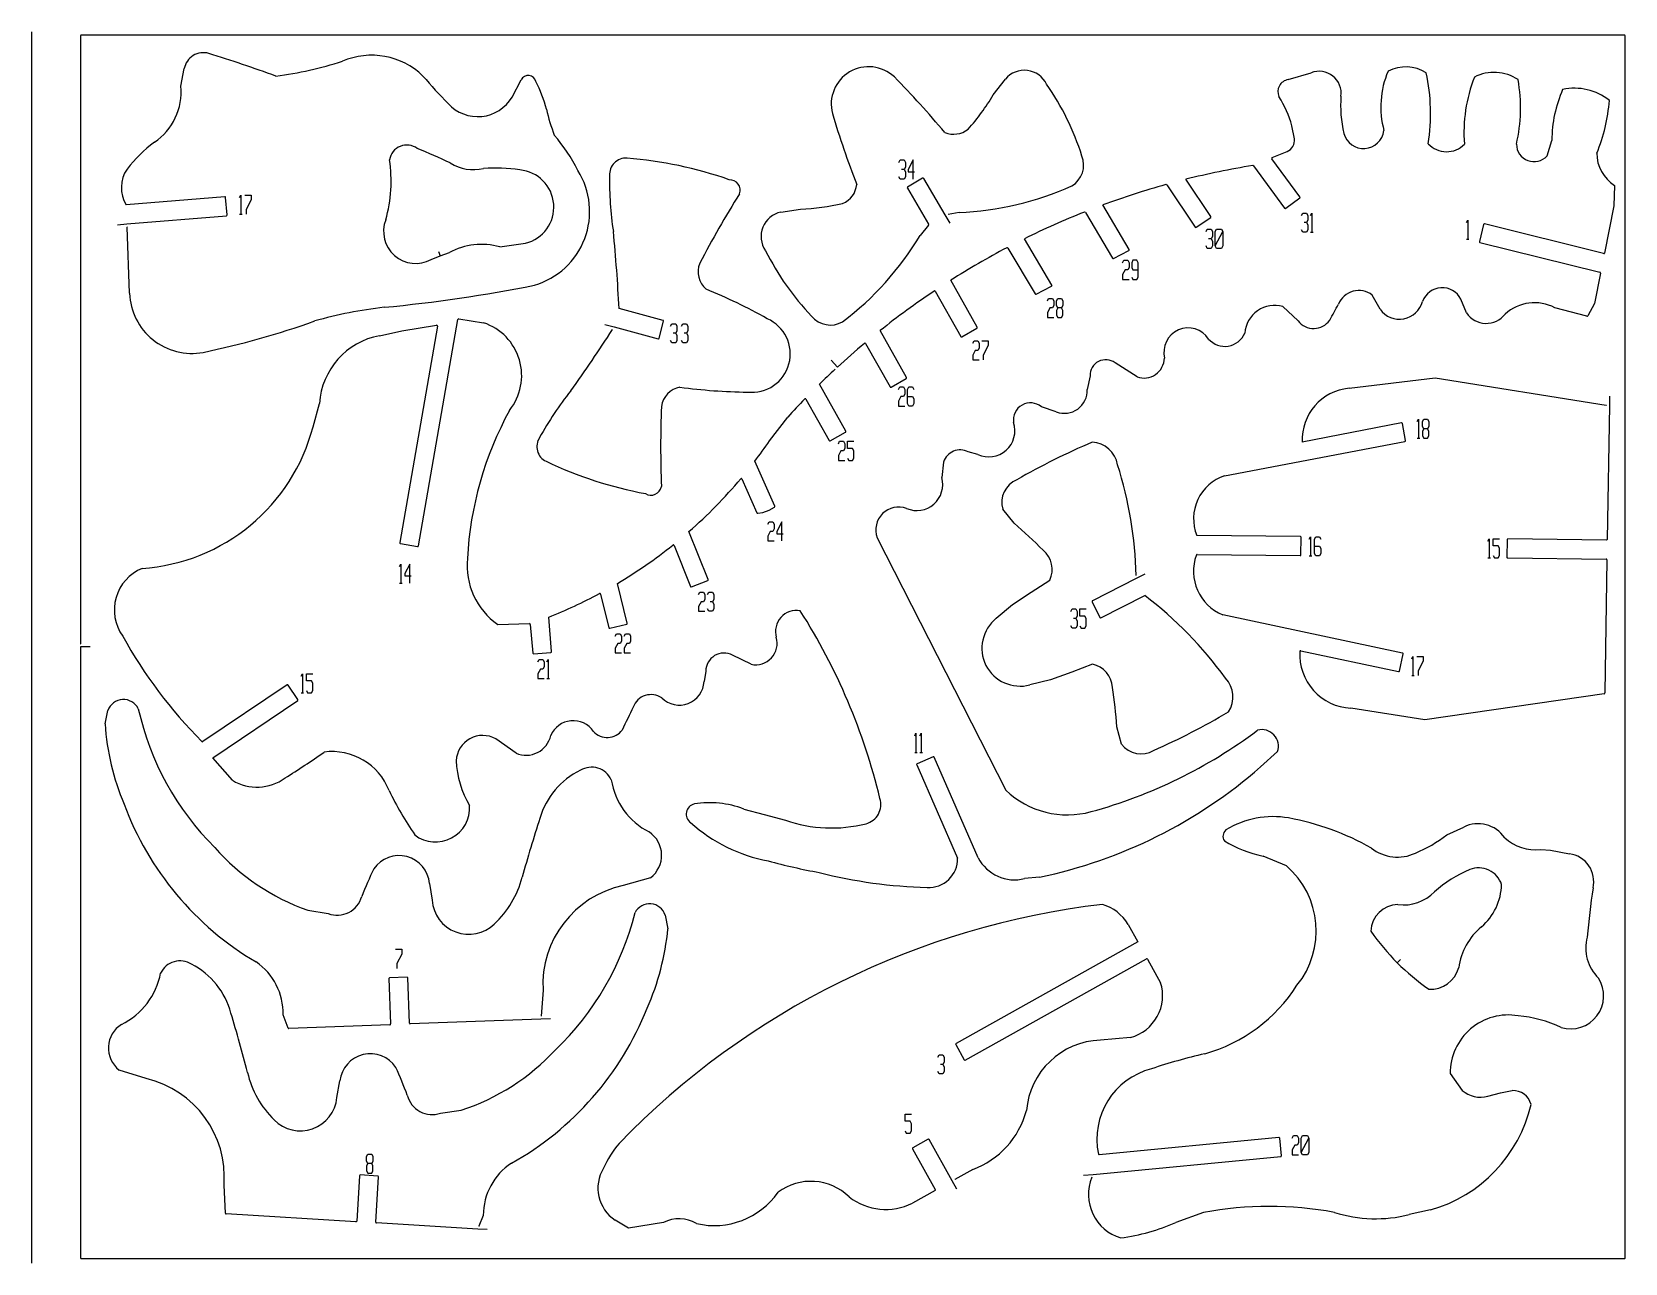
# Model space of a CAD drawing. Extents: x 2 to 169, y 2 to 134.
# Drawn here: x 85.7 to 169.3, y 2.2 to 66.7 of the extents above; entities that cross this region are included whole.
import ezdxf

# ---------------------------------------------------------------- set-up
doc = ezdxf.new("R2010")
doc.units = 0
doc.layers.add('WHITE', color=7, linetype='CONTINUOUS')

msp = doc.modelspace()

# ---------------------------------------------------------------- linework, layer by layer
at = {"layer": 'WHITE', "linetype": 'CONTINUOUS'}
for p, q in [((85.7406, 2.181299), (85.7406, 66.6923)), ((88.2946, 66.4843), (88.2946, 34.6346)), ((169.2127, 66.5243), (88.3346, 66.5243)), ((169.2527, 2.459), (169.2527, 66.4843)), ((93.5477, 63.8473), (93.7273, 64.7697)), ((151.589, 64.193), (152.7966, 64.5541)), ((110.9089, 63.2788), (111.3904, 64.1877)), ((136.1352, 63.3895), (136.7687, 64.2196)), ((151.921, 61.0876), (151.7817, 61.7767)), ((165.1622, 60.1925), (165.4111, 61.0092)), ((150.7503, 60.1041), (151.5302, 60.4269)), ((131.1914, 59.8559), (131.258, 59.9809)), ((131.258, 59.9809), (131.4579, 59.9809)), ((131.4579, 59.4809), (131.3246, 59.4809)), ((131.4579, 59.9809), (131.5245, 59.8559)), ((131.5245, 59.6059), (131.4579, 59.4809)), ((131.4579, 59.4809), (131.5245, 59.3559)), ((131.5245, 59.8559), (131.5245, 59.6059)), ((131.5245, 59.3559), (131.5245, 59.1059)), ((131.9326, 59.9809), (131.6661, 59.4809)), ((131.6661, 59.4809), (131.6661, 59.3559)), ((131.6661, 59.3559), (131.9992, 59.3559)), ((131.9326, 58.9809), (131.9326, 59.9809)), ((149.7714, 59.6729), (151.4065, 57.4582)), ((152.2062, 58.0486), (150.7334, 60.0434)), ((131.258, 58.9809), (131.1914, 59.1059)), ((131.4579, 58.9809), (131.258, 58.9809)), ((131.5245, 59.1059), (131.4579, 58.9809)), ((131.6316, 58.499), (132.7455, 56.6181)), ((132.4321, 59.0195), (131.6457, 58.5538)), ((133.615, 57.1005), (132.4869, 59.0054)), ((145.2224, 58.674), (146.716, 56.4661)), ((147.5393, 57.023), (146.2246, 58.9665)), ((168.6866, 58.6509), (168.6644, 57.5849)), ((95.8529, 58.0525), (90.682, 57.6322)), ((95.9714, 57.1049), (95.896, 58.0159)), ((96.6244, 58.0133), (96.691, 58.1383)), ((96.691, 58.1383), (96.691, 57.1383)), ((96.8992, 58.1383), (97.2323, 58.1383)), ((97.2323, 57.8883), (96.9658, 57.3883)), ((97.2323, 58.1383), (97.2323, 57.8883)), ((143.2563, 55.2971), (141.8767, 57.6236)), ((151.4625, 57.4498), (152.1978, 57.9927)), ((90.7225, 56.6303), (95.9349, 57.0618)), ((96.6244, 57.1383), (96.7576, 57.1383)), ((96.9658, 57.3883), (96.9658, 57.1383)), ((125.0011, 57.2511), (126.0335, 57.4075)), ((133.8698, 56.6703), (133.615, 57.1005)), ((133.7752, 57.1303), (133.7697, 57.1219)), ((134.3373, 57.2348), (133.7752, 57.1303)), ((140.9596, 57.2364), (142.3772, 54.8333)), ((146.7715, 56.4553), (147.5286, 56.9675)), ((152.2934, 57.0747), (152.36, 57.1997)), ((152.36, 57.1997), (152.5599, 57.1997)), ((152.5599, 57.1997), (152.6265, 57.0747)), ((152.6265, 56.8247), (152.5599, 56.6997)), ((152.6265, 57.0747), (152.6265, 56.8247)), ((152.7681, 57.0747), (152.8347, 57.1997)), ((152.8347, 57.1997), (152.8347, 56.1997)), ((160.9346, 56.7029), (161.0013, 56.8279)), ((161.0013, 56.8279), (161.0013, 55.8279)), ((168.6644, 57.5849), (168.1723, 55.1031)), ((90.2242, 56.589), (90.7225, 56.6303)), ((90.7285, 56.4674), (90.7211, 56.4741)), ((90.8581, 52.9954), (90.7285, 56.4674)), ((132.742, 56.5724), (132.2947, 56.0252)), ((147.2841, 56.2246), (147.3508, 56.3496)), ((147.3508, 56.3496), (147.5506, 56.3496)), ((147.5506, 56.3496), (147.6173, 56.2246)), ((147.6173, 55.9746), (147.5506, 55.8496)), ((147.6173, 56.2246), (147.6173, 55.9746)), ((147.7588, 56.2246), (147.8255, 56.3496)), ((147.7588, 55.4746), (148.1586, 56.2246)), ((147.7588, 55.4746), (147.7588, 56.2246)), ((147.8255, 56.3496), (148.092, 56.3496)), ((148.092, 56.3496), (148.1586, 56.2246)), ((148.1586, 56.2246), (148.1586, 55.4746)), ((152.36, 56.1997), (152.2934, 56.3247)), ((152.5599, 56.1997), (152.36, 56.1997)), ((152.5599, 56.6997), (152.4267, 56.6997)), ((152.5599, 56.6997), (152.6265, 56.5747)), ((152.6265, 56.3247), (152.5599, 56.1997)), ((152.6265, 56.5747), (152.6265, 56.3247)), ((152.7681, 56.1997), (152.9014, 56.1997)), ((161.8362, 56.5978), (161.6152, 55.7109)), ((168.1234, 55.0721), (161.8847, 56.6269)), ((107.0569, 55.1855), (107.1447, 54.9514)), ((107.1447, 54.9514), (107.6228, 55.1305)), ((110.2647, 55.4312), (111.6188, 55.616)), ((136.896, 55.3662), (138.3219, 52.9703)), ((139.2065, 53.4276), (137.7638, 55.8515)), ((142.4301, 54.8182), (143.2404, 55.2413)), ((147.3508, 55.3496), (147.2841, 55.4746)), ((147.5506, 55.3496), (147.3508, 55.3496)), ((147.5506, 55.8496), (147.4174, 55.8496)), ((147.5506, 55.8496), (147.6173, 55.7246)), ((147.6173, 55.4746), (147.5506, 55.3496)), ((147.6173, 55.7246), (147.6173, 55.4746)), ((147.8255, 55.3496), (147.7588, 55.4746)), ((148.092, 55.3496), (147.8255, 55.3496)), ((148.1586, 55.4746), (148.092, 55.3496)), ((160.9346, 55.8279), (161.0679, 55.8279)), ((161.6443, 55.6624), (167.9337, 54.095)), ((106.6665, 54.7723), (107.1447, 54.9514)), ((107.1447, 54.9514), (107.1486, 54.9605)), ((142.9148, 54.5985), (142.9814, 54.7235)), ((142.9814, 54.7235), (143.1813, 54.7235)), ((143.1813, 54.7235), (143.2479, 54.5985)), ((143.2479, 54.3485), (143.1813, 54.2235)), ((143.2479, 54.5985), (143.2479, 54.3485)), ((143.4561, 54.7235), (143.3895, 54.5985)), ((143.3895, 54.5985), (143.3895, 54.3485)), ((143.3895, 54.3485), (143.4561, 54.2235)), ((143.656, 54.7235), (143.4561, 54.7235)), ((143.7226, 54.5985), (143.656, 54.7235)), ((143.7226, 53.8485), (143.7226, 54.5985)), ((135.2924, 51.2211), (133.9059, 53.6805)), ((143.0481, 54.2235), (142.9148, 53.9735)), ((142.9148, 53.9735), (142.9148, 53.7235)), ((142.9148, 53.7235), (143.2479, 53.7235)), ((143.1813, 54.2235), (143.0481, 54.2235)), ((143.3895, 53.8485), (143.4561, 53.7235)), ((143.4561, 54.2235), (143.7226, 54.2235)), ((143.4561, 53.7235), (143.656, 53.7235)), ((143.656, 53.7235), (143.7226, 53.8485)), ((167.9632, 54.0484), (167.6483, 52.4603)), ((133.0923, 53.0995), (134.4265, 50.7329)), ((138.3744, 52.9552), (139.1903, 53.3715)), ((138.9697, 52.6006), (139.0363, 52.7256)), ((139.0363, 52.7256), (139.2362, 52.7256)), ((139.2362, 52.7256), (139.3028, 52.6006)), ((139.4444, 52.6006), (139.5111, 52.7256)), ((139.5111, 52.7256), (139.7109, 52.7256)), ((139.7109, 52.7256), (139.7776, 52.6006)), ((156.4071, 52.1602), (155.9933, 52.9013)), ((160.9348, 51.9707), (160.6468, 52.694)), ((118.8272, 51.5764), (116.5164, 52.1934)), ((139.103, 52.2256), (138.9697, 51.9756)), ((138.9697, 51.9756), (138.9697, 51.7256)), ((139.2362, 52.2256), (139.103, 52.2256)), ((139.3028, 52.3506), (139.2362, 52.2256)), ((139.3028, 52.6006), (139.3028, 52.3506)), ((139.4444, 52.3506), (139.4444, 52.6006)), ((139.5111, 52.2256), (139.4444, 52.3506)), ((139.5111, 52.2256), (139.4444, 52.1006)), ((139.4444, 52.1006), (139.4444, 51.8506)), ((139.4444, 51.8506), (139.5111, 51.7256)), ((139.7109, 52.2256), (139.5111, 52.2256)), ((139.7776, 52.3506), (139.7109, 52.2256)), ((139.7776, 52.1006), (139.7109, 52.2256)), ((139.7109, 51.7256), (139.7776, 51.8506)), ((139.7776, 52.6006), (139.7776, 52.3506)), ((139.7776, 51.8506), (139.7776, 52.1006)), ((152.1109, 51.5507), (151.314, 52.3026)), ((167.2506, 51.7899), (165.5706, 52.2375)), ((167.6483, 52.4603), (167.2961, 51.8095)), ((103.9627, 50.7751), (105.1339, 51.0291)), ((106.9993, 51.2753), (105.0222, 39.9323)), ((105.1339, 51.0291), (106.9535, 51.3217)), ((106.0014, 39.7616), (108.0677, 51.6162)), ((108.1132, 51.6489), (109.4201, 51.4483)), ((115.7769, 51.3621), (116.26, 51.2331)), ((116.1719, 51.0959), (116.1696, 51.1056)), ((116.26, 51.2331), (118.5707, 50.616)), ((118.6197, 50.6444), (118.8555, 51.5274)), ((119.2224, 51.2783), (119.289, 51.4033)), ((119.289, 51.4033), (119.4889, 51.4033)), ((119.4889, 51.4033), (119.5555, 51.2783)), ((119.5555, 51.0283), (119.4889, 50.9033)), ((119.5555, 51.2783), (119.5555, 51.0283)), ((119.7919, 51.2783), (119.8586, 51.4033)), ((119.8586, 51.4033), (120.0584, 51.4033)), ((120.0584, 51.4033), (120.1251, 51.2783)), ((120.1251, 51.0283), (120.0584, 50.9033)), ((120.1251, 51.2783), (120.1251, 51.0283)), ((131.5876, 48.5811), (130.2013, 51.0402)), ((134.481, 50.7177), (135.2772, 51.1666)), ((138.9697, 51.7256), (139.3028, 51.7256)), ((139.5111, 51.7256), (139.7109, 51.7256)), ((119.289, 50.4033), (119.2224, 50.5283)), ((119.4889, 50.4033), (119.289, 50.4033)), ((119.4889, 50.9033), (119.3556, 50.9033)), ((119.4889, 50.9033), (119.5555, 50.7783)), ((119.5555, 50.5283), (119.4889, 50.4033)), ((119.5555, 50.7783), (119.5555, 50.5283)), ((119.8586, 50.4033), (119.7919, 50.5283)), ((120.0584, 50.4033), (119.8586, 50.4033)), ((120.0584, 50.9033), (119.9252, 50.9033)), ((120.0584, 50.9033), (120.1251, 50.7783)), ((120.1251, 50.5283), (120.0584, 50.4033)), ((120.1251, 50.7783), (120.1251, 50.5283)), ((129.4437, 50.3598), (130.7217, 48.0929)), ((135.0583, 50.3779), (135.1249, 50.5029)), ((135.1249, 50.5029), (135.3248, 50.5029)), ((135.3248, 50.5029), (135.3914, 50.3779)), ((135.3914, 50.1279), (135.3248, 50.0029)), ((135.3914, 50.3779), (135.3914, 50.1279)), ((135.533, 50.5029), (135.8661, 50.5029)), ((135.8661, 50.2529), (135.5996, 49.7529)), ((135.8661, 50.5029), (135.8661, 50.2529)), ((127.6278, 49.4943), (127.9661, 49.1261)), ((135.1915, 50.0029), (135.0583, 49.7529)), ((135.0583, 49.7529), (135.0583, 49.5029)), ((135.0583, 49.5029), (135.3914, 49.5029)), ((135.3248, 50.0029), (135.1915, 50.0029)), ((135.5996, 49.7529), (135.5996, 49.5029)), ((143.6703, 48.6106), (142.5183, 49.3541)), ((127.8463, 49.0156), (127.8465, 49.0256)), ((130.7762, 48.0777), (131.5724, 48.5266)), ((141.2098, 48.6734), (141.0598, 47.9494)), ((154.7797, 48.0183), (159.2976, 48.5643)), ((159.2976, 48.5643), (168.2656, 47.1335)), ((128.4032, 45.7676), (127.017, 48.2265)), ((131.1605, 47.9634), (131.2271, 48.0884)), ((131.2271, 48.0884), (131.427, 48.0884)), ((131.427, 48.0884), (131.4936, 47.9634)), ((131.4936, 47.7134), (131.427, 47.5884)), ((131.4936, 47.9634), (131.4936, 47.7134)), ((131.6352, 47.9634), (131.7018, 48.0884)), ((131.6352, 47.2134), (131.6352, 47.9634)), ((131.7018, 48.0884), (131.9017, 48.0884)), ((131.9017, 48.0884), (131.9683, 47.9634)), ((168.4349, 47.6078), (168.4266, 47.1078)), ((100.4797, 46.0067), (100.8154, 47.2214)), ((126.314, 47.4493), (127.5373, 45.2794)), ((131.2937, 47.5884), (131.1605, 47.3384)), ((131.1605, 47.3384), (131.1605, 47.0884)), ((131.1605, 47.0884), (131.4936, 47.0884)), ((131.427, 47.5884), (131.2937, 47.5884)), ((131.6352, 47.5884), (131.9017, 47.5884)), ((131.7018, 47.0884), (131.6352, 47.2134)), ((131.9017, 47.0884), (131.7018, 47.0884)), ((131.9017, 47.5884), (131.9683, 47.4634)), ((131.9683, 47.2134), (131.9017, 47.0884)), ((131.9683, 47.4634), (131.9683, 47.2134)), ((139.4368, 46.7849), (138.6563, 47.0456)), ((168.2656, 47.1335), (168.2736, 47.1395)), ((168.4266, 47.1078), (168.3101, 40.1022)), ((124.4031, 45.262), (125.3566, 46.5083)), ((157.5286, 46.2055), (152.3267, 45.2037)), ((157.7456, 45.2758), (157.5754, 46.1737)), ((158.3543, 46.2737), (158.4209, 46.3987)), ((158.4209, 46.3987), (158.4209, 45.3987)), ((158.6291, 46.2737), (158.6957, 46.3987)), ((158.6291, 46.0237), (158.6291, 46.2737)), ((158.6957, 45.8987), (158.6291, 46.0237)), ((158.6957, 46.3987), (158.8956, 46.3987)), ((158.8956, 46.3987), (158.9622, 46.2737)), ((158.9622, 46.0237), (158.8956, 45.8987)), ((158.9622, 46.2737), (158.9622, 46.0237)), ((127.5918, 45.2642), (128.388, 45.7131)), ((128.0131, 45.1155), (128.0797, 45.2405)), ((128.0797, 45.2405), (128.2796, 45.2405)), ((128.2796, 45.2405), (128.3462, 45.1155)), ((128.3462, 45.1155), (128.3462, 44.8655)), ((128.4878, 44.8655), (128.4878, 45.2405)), ((128.4878, 45.2405), (128.8209, 45.2405)), ((148.2524, 43.4362), (157.7137, 45.2291)), ((158.3543, 45.3987), (158.4875, 45.3987)), ((158.6957, 45.8987), (158.6291, 45.7737)), ((158.6291, 45.7737), (158.6291, 45.5237)), ((158.6291, 45.5237), (158.6957, 45.3987)), ((158.8956, 45.8987), (158.6957, 45.8987)), ((158.6957, 45.3987), (158.8956, 45.3987)), ((158.9622, 45.7737), (158.8956, 45.8987)), ((158.8956, 45.3987), (158.9622, 45.5237)), ((158.9622, 45.5237), (158.9622, 45.7737)), ((128.1463, 44.7405), (128.0131, 44.4905)), ((128.0131, 44.4905), (128.0131, 44.2405)), ((128.2796, 44.7405), (128.1463, 44.7405)), ((128.3462, 44.8655), (128.2796, 44.7405)), ((128.7543, 44.8655), (128.4878, 44.8655)), ((128.4878, 44.3655), (128.5544, 44.2405)), ((128.8209, 44.7405), (128.7543, 44.8655)), ((128.7543, 44.2405), (128.8209, 44.3655)), ((128.8209, 44.3655), (128.8209, 44.7405)), ((135.321, 44.5555), (134.8174, 44.6847)), ((124.6767, 41.8457), (123.6299, 44.1924)), ((128.0131, 44.2405), (128.3462, 44.2405)), ((128.5544, 44.2405), (128.7543, 44.2405)), ((133.5326, 44.1507), (133.4301, 43.3385)), ((122.9509, 43.2746), (123.7449, 41.4946)), ((124.3918, 41.6259), (124.6615, 41.7955)), ((123.7876, 41.4714), (124.062, 41.5144)), ((124.062, 41.5144), (124.3918, 41.6259)), ((124.3133, 40.8972), (124.3799, 41.0222)), ((124.3799, 41.0222), (124.5798, 41.0222)), ((124.5798, 41.0222), (124.6464, 40.8972)), ((125.0545, 41.0222), (124.788, 40.5222)), ((125.0545, 40.0222), (125.0545, 41.0222)), ((137.2231, 40.9455), (136.6309, 41.6801)), ((121.1859, 38.0009), (120.1828, 40.5088)), ((124.4465, 40.5222), (124.3133, 40.2722)), ((124.3133, 40.2722), (124.3133, 40.0222)), ((124.5798, 40.5222), (124.4465, 40.5222)), ((124.6464, 40.6472), (124.5798, 40.5222)), ((124.6464, 40.8972), (124.6464, 40.6472)), ((124.788, 40.5222), (124.788, 40.3972)), ((124.788, 40.3972), (125.1211, 40.3972)), ((130.0503, 40.1905), (136.784, 26.9571)), ((152.2296, 40.2472), (146.802, 40.3095)), ((152.2586, 39.2928), (152.2691, 40.2067)), ((152.6939, 40.1166), (152.7605, 40.2416)), ((152.7605, 40.2416), (152.7605, 39.2416)), ((152.9687, 40.1166), (153.0353, 40.2416)), ((152.9687, 39.3666), (152.9687, 40.1166)), ((153.0353, 40.2416), (153.2352, 40.2416)), ((153.2352, 40.2416), (153.3018, 40.1166)), ((162.0625, 40.009), (162.1292, 40.134)), ((162.1292, 40.134), (162.1292, 39.134)), ((162.3374, 39.759), (162.3374, 40.134)), ((162.3374, 40.134), (162.6705, 40.134)), ((168.2696, 40.0629), (163.1078, 40.1222)), ((105.0547, 39.886), (105.9551, 39.729)), ((119.4011, 39.7865), (120.263, 37.6317)), ((124.3133, 40.0222), (124.6464, 40.0222)), ((146.8185, 39.3152), (152.2182, 39.2532)), ((152.9687, 39.7416), (153.2352, 39.7416)), ((153.0353, 39.2416), (152.9687, 39.3666)), ((153.2352, 39.7416), (153.3018, 39.6166)), ((153.3018, 39.3666), (153.2352, 39.2416)), ((153.3018, 39.6166), (153.3018, 39.3666)), ((162.6039, 39.759), (162.3374, 39.759)), ((162.3374, 39.259), (162.404, 39.134)), ((162.6705, 39.634), (162.6039, 39.759)), ((162.6039, 39.134), (162.6705, 39.259)), ((162.6705, 39.259), (162.6705, 39.634)), ((163.0673, 40.0827), (163.0568, 39.1687)), ((105.0135, 38.6866), (105.0801, 38.8116)), ((105.0801, 38.8116), (105.0801, 37.8116)), ((105.5548, 38.8116), (105.2883, 38.3116)), ((105.5548, 37.8116), (105.5548, 38.8116)), ((152.6939, 39.2416), (152.8271, 39.2416)), ((153.2352, 39.2416), (153.0353, 39.2416)), ((162.0625, 39.134), (162.1958, 39.134)), ((162.404, 39.134), (162.6039, 39.134)), ((163.0964, 39.1283), (168.2579, 39.069)), ((168.2974, 39.0284), (168.193, 32.0568)), ((105.0135, 37.8116), (105.1467, 37.8116)), ((105.2883, 38.3116), (105.2883, 38.1866)), ((105.2883, 38.1866), (105.6214, 38.1866)), ((116.9514, 35.714), (116.4337, 37.7945)), ((120.315, 37.6095), (121.1636, 37.9489)), ((138.1266, 37.3361), (139.1, 37.9703)), ((143.6278, 38.0452), (141.3307, 36.8838)), ((143.6245, 38.2082), (143.6319, 38.2014)), ((144.074, 38.2708), (143.6278, 38.0452)), ((115.5481, 37.2371), (115.9868, 35.474)), ((120.6839, 37.2079), (120.7505, 37.3329)), ((120.8171, 36.8329), (120.6839, 36.5829)), ((120.7505, 37.3329), (120.9504, 37.3329)), ((120.9504, 36.8329), (120.8171, 36.8329)), ((120.9504, 37.3329), (121.017, 37.2079)), ((121.017, 36.9579), (120.9504, 36.8329)), ((121.017, 37.2079), (121.017, 36.9579)), ((121.1586, 37.2079), (121.2252, 37.3329)), ((121.2252, 37.3329), (121.4251, 37.3329)), ((121.4251, 36.8329), (121.2918, 36.8329)), ((121.4251, 37.3329), (121.4917, 37.2079)), ((121.4917, 36.9579), (121.4251, 36.8329)), ((121.4251, 36.8329), (121.4917, 36.7079)), ((121.4917, 37.2079), (121.4917, 36.9579)), ((137.146, 36.688), (138.1266, 37.3361)), ((141.3131, 36.83), (141.7255, 36.0144)), ((141.7792, 35.9967), (144.0763, 37.1581)), ((112.985, 34.2259), (112.8324, 36.0313)), ((120.6839, 36.5829), (120.6839, 36.3329)), ((120.6839, 36.3329), (121.017, 36.3329)), ((121.2252, 36.3329), (121.1586, 36.4579)), ((121.4251, 36.3329), (121.2252, 36.3329)), ((121.4917, 36.4579), (121.4251, 36.3329)), ((121.4917, 36.7079), (121.4917, 36.4579)), ((136.2849, 35.9722), (137.146, 36.688)), ((140.1969, 36.3294), (140.2635, 36.4544)), ((140.2635, 36.4544), (140.4634, 36.4544)), ((140.4634, 35.9544), (140.3302, 35.9544)), ((140.4634, 36.4544), (140.53, 36.3294)), ((140.53, 36.0794), (140.4634, 35.9544)), ((140.4634, 35.9544), (140.53, 35.8294)), ((140.53, 36.3294), (140.53, 36.0794)), ((140.6716, 36.0794), (140.6716, 36.4544)), ((140.6716, 36.4544), (141.0048, 36.4544)), ((140.9381, 36.0794), (140.6716, 36.0794)), ((141.0048, 35.9544), (140.9381, 36.0794)), ((141.0048, 35.5794), (141.0048, 35.9544)), ((157.5864, 34.1466), (148.1687, 36.1564)), ((110.1585, 35.6423), (111.8262, 35.6858)), ((111.8671, 35.6492), (111.9945, 34.1422)), ((116.0353, 35.4448), (116.9223, 35.6656)), ((116.3174, 35.0272), (116.384, 35.1522)), ((116.384, 35.1522), (116.5839, 35.1522)), ((116.5839, 35.1522), (116.6505, 35.0272)), ((116.7921, 35.0272), (116.8587, 35.1522)), ((116.8587, 35.1522), (117.0586, 35.1522)), ((117.0586, 35.1522), (117.1252, 35.0272)), ((140.2635, 35.4544), (140.1969, 35.5794)), ((140.4634, 35.4544), (140.2635, 35.4544)), ((140.53, 35.5794), (140.4634, 35.4544)), ((140.53, 35.8294), (140.53, 35.5794)), ((140.6716, 35.5794), (140.7383, 35.4544)), ((140.7383, 35.4544), (140.9381, 35.4544)), ((140.9381, 35.4544), (141.0048, 35.5794)), ((88.2946, 34.6346), (88.3018, 34.6277)), ((88.7946, 34.4716), (88.2946, 34.4716)), ((88.2946, 34.4716), (88.2946, 2.459)), ((116.4507, 34.6522), (116.3174, 34.4022)), ((116.3174, 34.4022), (116.3174, 34.1522)), ((116.5839, 34.6522), (116.4507, 34.6522)), ((116.6505, 34.7772), (116.5839, 34.6522)), ((116.6505, 35.0272), (116.6505, 34.7772)), ((116.9254, 34.6522), (116.7921, 34.4022)), ((116.7921, 34.4022), (116.7921, 34.1522)), ((117.0586, 34.6522), (116.9254, 34.6522)), ((117.1252, 34.7772), (117.0586, 34.6522)), ((117.1252, 35.0272), (117.1252, 34.7772)), ((152.2464, 34.2698), (157.379, 33.1745)), ((112.0377, 34.1057), (112.9485, 34.1827)), ((112.2594, 33.682), (112.326, 33.807)), ((112.326, 33.807), (112.5259, 33.807)), ((112.5259, 33.807), (112.5925, 33.682)), ((112.5925, 33.432), (112.5259, 33.307)), ((112.5925, 33.682), (112.5925, 33.432)), ((112.7341, 33.682), (112.8007, 33.807)), ((112.8007, 33.807), (112.8007, 32.807)), ((116.3174, 34.1522), (116.6505, 34.1522)), ((116.7921, 34.1522), (117.1252, 34.1522)), ((123.4426, 33.5564), (122.4716, 34.0304)), ((141.3318, 33.5562), (140.244, 33.1482)), ((157.4264, 33.2053), (157.6172, 34.0992)), ((158.0644, 33.8424), (158.131, 33.9674)), ((158.131, 33.9674), (158.131, 32.9674)), ((158.3392, 33.9674), (158.6724, 33.9674)), ((158.6724, 33.7174), (158.4059, 33.2174)), ((158.6724, 33.9674), (158.6724, 33.7174)), ((99.853, 32.9377), (99.9196, 33.0627)), ((99.9196, 33.0627), (99.9196, 32.0627)), ((100.1279, 32.6877), (100.1279, 33.0627)), ((100.1279, 33.0627), (100.461, 33.0627)), ((100.3944, 32.6877), (100.1279, 32.6877)), ((100.461, 32.5627), (100.3944, 32.6877)), ((112.3926, 33.307), (112.2594, 33.057)), ((112.2594, 33.057), (112.2594, 32.807)), ((112.2594, 32.807), (112.5925, 32.807)), ((112.5259, 33.307), (112.3926, 33.307)), ((112.7341, 32.807), (112.8673, 32.807)), ((121.0676, 33.1885), (120.9736, 32.6529)), ((139.1408, 32.7427), (138.0538, 32.4735)), ((140.244, 33.1482), (139.1408, 32.7427)), ((158.0644, 32.9674), (158.1977, 32.9674)), ((158.4059, 33.2174), (158.4059, 32.9674)), ((99.119, 32.4781), (94.6983, 29.5083)), ((99.6841, 31.7085), (99.1745, 32.4672)), ((99.853, 32.0627), (99.9863, 32.0627)), ((100.1279, 32.1877), (100.1945, 32.0627)), ((100.1945, 32.0627), (100.3944, 32.0627)), ((100.3944, 32.0627), (100.461, 32.1877)), ((100.461, 32.1877), (100.461, 32.5627)), ((168.1588, 32.0178), (158.7515, 30.6443)), ((89.5747, 30.4306), (89.73, 31.1373)), ((95.2244, 28.6643), (99.6732, 31.653)), ((158.7515, 30.6443), (154.8773, 31.2581)), ((142.8557, 29.3685), (142.6151, 30.2809)), ((111.1181, 28.9027), (110.0586, 29.6511)), ((132.0145, 29.8161), (132.0811, 29.9411)), ((132.0811, 29.9411), (132.0811, 28.9411)), ((132.2893, 29.8161), (132.3559, 29.9411)), ((132.3559, 29.9411), (132.3559, 28.9411)), ((96.2546, 27.4774), (95.2244, 28.6643)), ((132.0145, 28.9411), (132.1477, 28.9411)), ((132.9767, 28.7163), (132.1394, 28.3497)), ((132.2893, 28.9411), (132.4226, 28.9411)), ((135.3385, 23.4218), (133.0294, 28.6957)), ((151.0322, 28.9816), (150.1444, 28.1816)), ((132.1188, 28.297), (134.265, 23.3954)), ((123.0509, 25.971), (124.1234, 25.6824)), ((124.1234, 25.6824), (125.2424, 25.3851)), ((159.9113, 24.6195), (160.7899, 25.0248)), ((151.496, 23.0007), (150.2727, 23.5108)), ((164.8328, 23.8539), (165.3417, 23.8178)), ((165.3417, 23.8178), (166.3372, 23.628)), ((106.5832, 22.0647), (106.7211, 21.1897)), ((118.1669, 22.3766), (116.7315, 21.9622)), ((138.5581, 22.4004), (137.7761, 22.3301)), ((100.1997, 20.6726), (101.2745, 20.4964)), ((118.941, 20.4143), (119.0802, 19.7042)), ((143.2023, 19.9291), (143.7164, 19.0068)), ((104.796, 18.6242), (105.1291, 18.6242)), ((105.1291, 18.3742), (104.8626, 17.8742)), ((105.1291, 18.6242), (105.1291, 18.3742)), ((143.7164, 19.0068), (134.1807, 13.691)), ((104.8626, 17.8742), (104.8626, 17.6242)), ((134.6647, 12.8228), (144.1655, 18.1191)), ((144.2199, 18.1037), (144.9049, 16.875)), ((157.4854, 18.0971), (157.3087, 17.9203)), ((157.3087, 17.9203), (157.3186, 17.9205)), ((104.4519, 17.0884), (104.5406, 14.7122)), ((105.4038, 17.164), (104.4904, 17.1299)), ((105.5339, 14.7493), (105.4452, 17.1255)), ((112.5323, 16.4774), (112.4342, 15.129)), ((99.1734, 14.4991), (98.91, 15.196)), ((112.4342, 15.129), (112.4409, 15.1215)), ((104.5021, 14.6707), (99.2123, 14.4733)), ((112.4224, 14.9664), (105.5754, 14.7108)), ((112.922, 14.985), (112.4224, 14.9664)), ((134.1652, 13.6366), (134.6103, 12.8383)), ((143.3341, 14.0043), (141.7461, 13.8682)), ((133.227, 12.9672), (133.2936, 13.0922)), ((133.2936, 13.0922), (133.4935, 13.0922)), ((133.4935, 12.5922), (133.3602, 12.5922)), ((133.4935, 13.0922), (133.5601, 12.9672)), ((133.5601, 12.7172), (133.4935, 12.5922)), ((133.4935, 12.5922), (133.5601, 12.4672)), ((133.5601, 12.9672), (133.5601, 12.7172)), ((91.7389, 11.8522), (90.3132, 12.2989)), ((101.7293, 10.8535), (101.887, 11.7252)), ((133.2936, 12.0922), (133.227, 12.2172)), ((133.4935, 12.0922), (133.2936, 12.0922)), ((133.5601, 12.2172), (133.4935, 12.0922)), ((133.5601, 12.4672), (133.5601, 12.2172)), ((160.0806, 12.1103), (160.7184, 11.2293)), ((162.0537, 10.9204), (162.726, 11.0965)), ((162.726, 11.0965), (163.3386, 11.2178)), ((107.1588, 10.0372), (108.2374, 10.189)), ((131.5093, 9.612099), (131.5093, 9.987099)), ((131.5093, 9.987099), (131.8424, 9.987099)), ((131.7758, 9.612099), (131.5093, 9.612099)), ((131.8424, 9.487099), (131.7758, 9.612099)), ((131.8424, 9.112099), (131.8424, 9.487099)), ((131.5093, 9.112099), (131.5759, 8.987099)), ((131.5759, 8.987099), (131.7758, 8.987099)), ((131.7758, 8.987099), (131.8424, 9.112099)), ((132.7157, 8.668), (131.918, 8.221899)), ((133.9819, 6.485599), (132.7701, 8.6526)), ((151.1066, 8.756299), (141.6877, 7.8589)), ((151.2369, 7.8104), (151.1502, 8.720299)), ((151.8022, 8.7346), (151.8688, 8.8596)), ((151.9355, 8.3596), (151.8022, 8.1096)), ((151.8688, 8.8596), (152.0687, 8.8596)), ((152.0687, 8.3596), (151.9355, 8.3596)), ((152.0687, 8.8596), (152.1353, 8.7346)), ((152.1353, 8.4846), (152.0687, 8.3596)), ((152.1353, 8.7346), (152.1353, 8.4846)), ((152.2769, 8.7346), (152.3435, 8.8596)), ((152.2769, 7.9846), (152.6767, 8.7346)), ((152.2769, 7.9846), (152.2769, 8.7346)), ((152.3435, 8.8596), (152.61, 8.8596)), ((152.61, 8.8596), (152.6767, 8.7346)), ((152.6767, 8.7346), (152.6767, 7.9846)), ((103.2856, 7.770699), (103.3522, 7.895699)), ((103.2856, 7.520699), (103.2856, 7.770699)), ((103.3522, 7.395699), (103.2856, 7.520699)), ((103.3522, 7.895699), (103.5521, 7.895699)), ((103.5521, 7.895699), (103.6187, 7.770699)), ((103.6187, 7.520699), (103.5521, 7.395699)), ((103.6187, 7.770699), (103.6187, 7.520699)), ((131.9026, 8.1674), (133.0948, 6.035399)), ((141.3672, 6.829899), (151.2009, 7.766799)), ((151.8022, 8.1096), (151.8022, 7.8596)), ((151.8022, 7.8596), (152.1353, 7.8596)), ((152.3435, 7.8596), (152.2769, 7.9846)), ((152.61, 7.8596), (152.3435, 7.8596)), ((152.6767, 7.9846), (152.61, 7.8596)), ((102.9129, 6.761499), (102.7705, 4.387899)), ((103.8676, 6.744299), (102.9552, 6.798999)), ((103.3522, 7.395699), (103.2856, 7.270699)), ((103.2856, 7.270699), (103.2856, 7.020699)), ((103.2856, 7.020699), (103.3522, 6.895699)), ((103.5521, 7.395699), (103.3522, 7.395699)), ((103.3522, 6.895699), (103.5521, 6.895699)), ((103.6187, 7.270699), (103.5521, 7.395699)), ((103.5521, 6.895699), (103.6187, 7.020699)), ((103.6187, 7.020699), (103.6187, 7.270699)), ((103.7627, 4.328299), (103.9051, 6.702)), ((135.0601, 7.0886), (134.1241, 6.565199)), ((140.8694, 6.782499), (141.3672, 6.829899)), ((141.3001, 6.6813), (141.2961, 6.690499)), ((95.8869, 4.7965), (95.813, 6.273799)), ((133.0794, 5.980999), (131.8958, 5.3192)), ((134.2259, 6.0492), (133.9819, 6.485599)), ((134.1241, 6.565199), (134.1216, 6.5555)), ((102.7282, 4.350299), (95.9245, 4.7586)), ((109.113, 3.967299), (103.8002, 4.285999)), ((109.4028, 4.6847), (109.1741, 4.1184)), ((117.021, 4.020199), (116.3183, 4.4292)), ((118.8401, 4.3112), (117.021, 4.020199)), ((147.1564, 4.826399), (145.7074, 4.3094)), ((159.0516, 4.971399), (157.9406, 4.725299)), ((109.6121, 3.937299), (109.113, 3.967299)), ((109.1741, 4.1184), (109.1781, 4.1093)), ((88.3346, 2.418999), (169.2127, 2.418999))]:
    msp.add_line(p, q, dxfattribs=at)
for centre, radius, start, end in [((88.3346, 66.4843), 0.039999, 90, 180), ((169.2127, 66.4843), 0.039999, 0, 90), ((94.7368, 64.573), 1.028484, 74.59483, 168.9741), ((72.642, -6.400802), 75.36134, 69.90387, 72.73389), ((95.6348, 85.5235), 21.34913, 277.81, 287.4077), ((103.5513, 61.5959), 3.871166, 45.96916, 113.2722), ((125.278, 80.492), 24.9399, 220.2459, 224.7391), ((111.7561, 63.994), 0.413831, 13.72777, 152.0912), ((129.6025, 62.9009), 1.963782, 46.75174, 194.5153), ((94.4389, 28.4801), 51.16858, 40.08247, 44.47908), ((137.7618, 63.3748), 1.303815, 26.26262, 139.6132), ((153.209, 63.4694), 1.160451, 352.4886, 110.8167), ((161.2559, 62.759), 4.810053, 157.0901, 194.9564), ((157.7583, 62.7879), 2.066285, 58.68629, 116.8453), ((148.5462, 62.4032), 10.5083, 351.4136, 11.8061), ((168.7988, 61.4205), 7.993769, 158.7373, 184.3916), ((162.3852, 62.3086), 2.261992, 56.23742, 117.2583), ((90.3986, 63.538), 3.16427, 303.8442, 5.609504), ((106.5537, 61.15), 6.329758, 13.56661, 27.69859), ((127.2013, 55.8561), 14.25218, 17.6953, 34.61264), ((151.6925, 63.5609), 0.640474, 99.29907, 204.1759), ((155.2591, 62.7093), 8.512804, 347.0598, 10.01071), ((172.0968, 60.9766), 6.685779, 156.2445, 179.7206), ((166.6064, 60.8385), 2.900425, 51.12704, 102.5249), ((109.1101, 64.3399), 2.088476, 222.1899, 329.4638), ((125.0467, 65.6843), 12.71112, 193.8811, 200.2883), ((126.2863, 69.2586), 11.46503, 318.0719, 329.2087), ((146.3251, 60.2718), 5.660318, 15.41856, 32.32605), ((160.6136, 62.8161), 6.274182, 175.4145, 193.2768), ((159.729, 63.7264), 8.720471, 337.1295, 355.8584), ((176.6896, 77.1867), 51.1686, 196.7867, 201.1833), ((105.8562, 55.0728), 9.555807, 27.13084, 40.48423), ((134.0602, 62.5353), 1.204347, 246.9626, 308.8762), ((151.2858, 61.0174), 0.639078, 292.484, 6.306616), ((155.5437, 61.6561), 1.073985, 195.162, 352.5913), ((96.5566, 54.993), 7.370922, 126.6089, 142.2638), ((105.394, 59.841), 0.920206, 53.3418, 170.4045), ((94.72031, 32.5386), 30.20316, 64.6107, 68.18652), ((139.587, 59.7166), 1.281957, 301.1528, 21.57981), ((159.8947, 61.7092), 1.297387, 222.4041, 316.0306), ((164.4813, 60.8196), 0.925748, 181.0275, 317.3556), ((169.7989, 60.3551), 2.035078, 180.504, 236.8681), ((92.1782, 58.5325), 1.746182, 146.187, 211.0363), ((97.07391, 58.8737), 7.496938, 344.3261, 8.597238), ((108.8786, 61.7415), 2.265847, 237.7774, 283.6339), ((109.9926, 50.5895), 8.968808, 81.53924, 93.70721), ((111.1441, 57.5127), 1.955201, 284.0512, 85.06777), ((110.9495, 57.2867), 4.028831, 286.3302, 32.14844), ((116.8721, 59.2234), 0.853613, 85.5585, 183.9364), ((115.3124, 39.1153), 21.02206, 70.59892, 85.56445), ((156.4625, 18.1114), 42.11833, 99.19414, 104.0681), ((149.7392, 59.6492), 0.040015, 36.35818, 99.20338), ((150.7656, 60.0672), 0.04004, 112.5066, 216.4692), ((132.8826, 58.8316), 16.86537, 178.868, 188.8672), ((122.3118, 58.3885), 0.555439, 341.1476, 91.68165), ((127.78, 58.8164), 1.204409, 292.3915, 354.3011), ((131.6661, 58.5194), 0.039994, 120.6689, 210.5925), ((132.4525, 58.985), 0.039994, 30.66892, 120.5972), ((133.7461, 73.0757), 15.85197, 272.1374, 294.2238), ((156.4625, 18.1114), 42.1184, 105.5399, 110.2615), ((145.1893, 58.6516), 0.039959, 34.09052, 105.5318), ((95.8561, 58.0126), 0.040036, 4.727987, 94.59134), ((167.2807, 30.2286), 52.51762, 147.8064, 152.3868), ((125.6219, 68.8652), 11.46509, 272.0574, 283.1941), ((152.174, 58.0249), 0.04004, 306.4692, 36.34521), ((95.9315, 57.1017), 0.040044, 274.8706, 4.585894), ((105.8497, 56.2339), 1.674396, 158.4731, 299.198), ((125.2644, 55.9742), 1.30375, 101.6515, 215.0053), ((156.4624, 18.1114), 42.11832, 111.6692, 116.3564), ((140.9251, 57.2161), 0.040035, 30.47496, 111.6951), ((147.5062, 57.0006), 0.039967, 304.0877, 34.07826), ((151.4387, 57.482), 0.04004, 216.4692, 306.4736), ((39.0886, 48.5181), 77.51498, 2.717644, 5.711165), ((118.6886, 64.1592), 15.85206, 307.0421, 329.1282), ((132.7111, 56.5977), 0.039994, 320.6906, 30.66892), ((146.7491, 56.4885), 0.039967, 214.0877, 304.0079), ((161.875, 56.5881), 0.039994, 75.96376, 165.9638), ((109.3167, 52.0047), 3.555266, 74.535, 118.4537), ((136.9343, 61.6197), 14.25221, 206.6532, 223.5706), ((156.4625, 18.1114), 42.11842, 117.7632, 122.3813), ((136.8616, 55.3457), 0.039988, 30.79712, 117.7185), ((143.2219, 55.2768), 0.040031, 297.5252, 30.55267), ((161.654, 55.7012), 0.039994, 165.9638, 255.9571), ((121.8638, 54.1228), 1.205051, 158.1906, 229.3817), ((142.4116, 54.8537), 0.039994, 210.6689, 297.5343), ((168.1331, 55.1109), 0.039968, 255.9571, 348.7463), ((167.924, 54.0562), 0.039994, 348.7448, 75.96376), ((94.1254, 53.1172), 3.269562, 182.135, 280.4531), ((96.661, 130.8688), 78.9688, 275.4828, 281.2613), ((110.6594, 27.5007), 27.73887, 60.58849, 67.93597), ((156.4625, 18.1114), 42.11836, 123.7951, 128.5729), ((133.0574, 53.0799), 0.039938, 29.32087, 123.7696), ((138.3562, 52.9909), 0.04001, 210.9883, 297.0188), ((139.1721, 53.4071), 0.039982, 297.0778, 30.80181), ((155.2924, 51.9833), 1.154982, 52.63799, 157.4156), ((159.6649, 52.1775), 1.109459, 27.74531, 159.1165), ((106.9129, 28.9376), 23.48022, 96.61929, 105.6813), ((127.5947, 52.6151), 1.281938, 219.6895, 300.1152), ((150.882, 50.7914), 1.571734, 74.04659, 175.614), ((107.8715, 77.1275), 52.52476, 330.9021, 331.9485), ((157.4215, 52.884), 1.246229, 215.5093, 345.549), ((161.969, 52.6652), 1.245777, 213.8824, 322.58), ((164.5025, 50.1848), 2.31396, 62.51028, 131.8591), ((167.2609, 51.8285), 0.04, 255.0601, 331.6411), ((85.9133, 92.4982), 43.49679, 281.6794, 289.6869), ((106.9598, 51.2822), 0.039999, 350.0896, 99.06199), ((108.1071, 51.6093), 0.039999, 81.24886, 170.0667), ((108.4982, 48.6818), 2.916062, 321.4027, 71.57002), ((50.9725, 93.0195), 77.51492, 324.3857, 327.2587), ((118.8169, 51.5377), 0.03995, 345.0594, 75.09671), ((123.4827, 49.8187), 2.011193, 263.4961, 66.60128), ((135.2576, 51.2014), 0.039939, 299.389, 29.50899), ((146.3486, 49.9055), 1.274581, 32.96319, 193.8955), ((152.9264, 52.184), 1.032558, 217.8318, 324.5075), ((104.6763, 46.9725), 3.868914, 100.6286, 176.3114), ((118.581, 50.6546), 0.03995, 255.0593, 345.2325), ((156.4625, 18.1114), 42.11836, 130.0109, 132.5769), ((129.4089, 50.3402), 0.03996, 29.38517, 130.0259), ((134.4613, 50.7525), 0.039939, 209.389, 299.5144), ((148.2686, 51.3493), 1.134162, 221.4148, 337.2989), ((142.0291, 48.6965), 0.819606, 53.35381, 181.6149), ((144.0187, 49.6472), 1.093645, 251.4231, 357.495), ((156.4625, 18.1114), 42.11837, 132.7986, 134.3559), ((131.5528, 48.5614), 0.039939, 299.389, 29.50899), ((127.1379, 37.3195), 16.86534, 141.2295, 151.2288), ((119.9336, 46.8947), 1.205002, 100.7131, 171.9042), ((123.4929, 75.5583), 27.73882, 262.161, 269.5084), ((130.7565, 48.1125), 0.039939, 209.389, 299.5144), ((139.8617, 47.9059), 1.198889, 249.2417, 2.079352), ((155.0306, 45.3234), 2.706548, 95.31934, 182.5348), ((126.7919, 38.1106), 18.25007, 151.3433, 176.8835), ((171.2163, 44.966), 52.51764, 177.7101, 182.2905), ((156.4625, 18.1114), 42.11842, 135.8329, 137.6067), ((126.2792, 47.4296), 0.040026, 29.51437, 135.8098), ((138.0813, 46.359), 0.895569, 50.05518, 188.8123), ((90.8421, 48.5166), 9.959052, 273.8737, 345.4028), ((135.8995, 45.7929), 1.365886, 244.9431, 18.30097), ((157.5361, 46.1663), 0.03999, 10.66366, 100.8191), ((113.0636, 44.9617), 0.853529, 146.1629, 244.5338), ((103.5691, 59.5101), 25.2402, 322.636, 325.6323), ((127.5721, 45.299), 0.039939, 209.389, 299.5117), ((128.3684, 45.7479), 0.039939, 299.389, 29.50899), ((155.5327, 11.6735), 36.40573, 112.9878, 119.9341), ((141.2603, 43.7818), 1.407463, 9.24001, 87.77268), ((157.7063, 45.2684), 0.03999, 280.6637, 10.66262), ((134.3925, 43.8945), 0.897193, 61.73255, 163.4093), ((121.7362, 63.1703), 21.02205, 244.532, 259.498), ((122.9524, 37.7145), 20.67804, 1.368098, 17.71888), ((149.0084, 41.1857), 2.37401, 108.5688, 201.6589), ((118.1954, 42.9737), 0.555523, 238.4242, 348.9368), ((103.5691, 59.5102), 25.24021, 311.1645, 319.9869), ((122.9235, 43.2624), 0.030024, 24.00245, 139.999), ((132.1256, 42.9693), 1.355739, 246.7387, 15.80259), ((137.8567, 42.0424), 1.27822, 112.5706, 196.4657), ((124.6402, 41.8294), 0.040036, 302.1419, 24.0602), ((131.1712, 40.6047), 1.194966, 69.47369, 200.2807), ((123.7814, 41.5109), 0.039974, 204.0644, 278.9141), ((117.8346, 18.4702), 29.68248, 45.2016, 49.21703), ((152.2291, 40.2072), 0.040003, 359.2838, 89.30064), ((163.1073, 40.0822), 0.040003, 89.28384, 179.2841), ((168.2701, 40.1029), 0.040006, 269.2788, 358.9974), ((105.0616, 39.9254), 0.039999, 170.0667, 260.0705), ((105.962, 39.7684), 0.039999, 260.0667, 350.2124), ((103.569, 59.5101), 25.2402, 300.6432, 308.6673), ((119.364, 39.7717), 0.03998, 21.74858, 128.7046), ((137.8986, 38.5211), 1.321643, 335.3702, 49.9355), ((149.0832, 38.4356), 2.455822, 159.6605, 248.1375), ((146.818, 39.2753), 0.039993, 89.2989, 159.6619), ((152.2187, 39.2932), 0.040003, 269.2838, 359.4249), ((92.41451, 36.4053), 2.353695, 112.4706, 215.6707), ((112.3438, 38.7416), 3.79224, 174.5345, 234.8125), ((163.0968, 39.1682), 0.040003, 179.2838, 269.4523), ((168.2574, 39.029), 0.040003, 359.1421, 89.28384), ((120.3001, 37.6466), 0.03998, 201.8812, 291.8826), ((121.1487, 37.986), 0.03998, 291.8813, 21.82774), ((103.5691, 59.5102), 25.2402, 291.5311, 298.1846), ((115.5093, 37.2274), 0.040041, 14.03624, 118.1651), ((141.3487, 36.8481), 0.039981, 116.7573, 206.937), ((131.5531, 20.7035), 20.67811, 35.92371, 52.72611), ((125.8258, 35.2737), 1.107305, 80.12511, 195.9355), ((98.4432, 18.8429), 32.66888, 13.60211, 32.43504), ((137.6065, 34.3821), 2.067577, 129.7316, 205.291), ((141.7612, 36.0324), 0.039981, 206.7573, 296.7631), ((111.8272, 35.6458), 0.040012, 4.874233, 91.4321), ((116.0256, 35.4837), 0.039994, 194.0362, 283.9979), ((116.9126, 35.7044), 0.039994, 284.0363, 13.90095), ((112.2855, 47.0757), 24.89043, 208.9362, 224.8771), ((123.6764, 34.66), 1.128046, 258.0385, 15.93493), ((152.238, 34.2307), 0.039972, 77.88501, 176.5578), ((112.0344, 34.1456), 0.040044, 184.8706, 274.7224), ((112.9451, 34.2226), 0.040044, 274.8706, 4.721933), ((122.0185, 33.1943), 0.950979, 61.54582, 180.3494), ((137.5568, 34.4804), 2.067524, 208.3438, 283.9092), ((141.0632, 32.2622), 1.321661, 3.704783, 78.27341), ((155.0047, 34.0667), 2.811487, 176.6069, 267.4028), ((157.5781, 34.1075), 0.039971, 348.0154, 78.03473), ((119.68, 32.709), 1.294815, 224.781, 357.5168), ((147.2927, 31.8508), 1.40736, 325.8683, 44.40121), ((157.3873, 33.2136), 0.039971, 258.0154, 348.0167), ((99.1413, 32.4449), 0.039994, 33.88873, 123.8811), ((118.2006, 30.9609), 1.006534, 56.16784, 159.3668), ((113.0211, 27.9905), 29.6825, 4.425531, 8.440949), ((168.153, 32.0574), 0.040004, 278.3301, 359.1406), ((90.5442, 30.8475), 0.864237, 26.36666, 160.4077), ((105.9009, 34.5138), 14.94728, 192.6858, 224.9558), ((99.6509, 31.6862), 0.039994, 303.8887, 33.89319), ((221.7369, -19.1973), 116.0486, 154.1973, 154.8548), ((129.8957, 62.3793), 36.40574, 293.7083, 300.6548), ((102.9464, 31.3948), 13.40641, 184.1243, 202.6304), ((114.1166, 29.3222), 1.280299, 34.32806, 156.765), ((115.901, 30.7096), 0.985658, 222.4627, 322.7802), ((134.3965, 50.9152), 26.00393, 285.3307, 306.8405), ((150.2085, 29.2622), 0.870149, 341.1879, 104.6655), ((94.676, 29.5415), 0.039994, 224.7934, 303.8887), ((109.3777, 28.4323), 1.3961, 60.80947, 177.044), ((111.6488, 30.1144), 1.322831, 246.3475, 347.4651), ((143.8742, 30.1409), 1.278232, 217.1758, 301.066), ((75.275, 65.7623), 44.94019, 301.8818, 305.011), ((101.4891, 25.7961), 3.18754, 21.06138, 97.76018), ((112.9186, 28.7023), 4.93917, 182.2975, 211.0525), ((132.9928, 28.6797), 0.039944, 23.61295, 113.7416), ((97.5393, 29.611), 2.490539, 238.9467, 306.222), ((116.214, 24.401), 3.991098, 115.5172, 164.2313), ((115.0775, 27.026), 1.13745, 24.96088, 120.8221), ((132.1554, 28.3131), 0.039944, 113.613, 203.7408), ((133.3148, 47.4094), 25.55276, 281.841, 311.1948), ((121.4213, 35.2158), 18.86853, 206.0093, 214.1887), ((119.8057, 28.1003), 3.744462, 189.1323, 242.7965), ((140.0242, 30.3872), 4.718525, 226.6307, 285.3304), ((105.6832, 31.8413), 16.11699, 200.3512, 239.4694), ((106.8953, 26.0459), 1.795293, 232.9418, 3.471221), ((120.5876, 25.7038), 0.547727, 102.9658, 234.2641), ((121.2713, 21.385), 4.919179, 68.79121, 99.43743), ((129.1973, 26.2147), 1.045872, 284.8587, 17.31044), ((198.1323, -2.301099), 90.14845, 162.0472, 164.0935), ((125.94, 31.6407), 8.538075, 228.3672, 259.1985), ((127.6596, 32.4172), 7.435945, 251.0302, 284.0553), ((150.8015, 20.8276), 4.747873, 80.16886, 121.4567), ((149.0401, 11.6637), 14.07904, 60.58425, 79.47352), ((161.5439, 23.5001), 1.700948, 34.68127, 116.3135), ((117.2863, 23.5475), 1.46517, 306.9458, 56.55071), ((148.6196, 24.5439), 0.446068, 131.5466, 212.9776), ((151.688, 30.1369), 6.775564, 239.4632, 257.9431), ((155.2963, 30.6848), 7.621367, 292.8612, 307.267), ((164.5581, 26.224), 2.386012, 227.3881, 276.611), ((104.1508, 31.8112), 11.81865, 221.6771, 250.4693), ((104.9842, 21.9277), 1.604798, 4.897031, 145.1513), ((132.7487, 23.3791), 1.516387, 266.9192, 0.615897), ((137.2463, 24.4144), 2.15058, 207.4873, 284.2617), ((157.3228, 25.6738), 2.218189, 231.9263, 294.9141), ((166.1394, 22.1729), 1.468482, 346.841, 82.25891), ((121.4546, 14.2301), 19.76368, 154.1587, 158.7531), ((132.9606, 54.9683), 32.86517, 254.7931, 259.5784), ((133.3148, 47.4094), 25.55271, 255.7284, 268.5478), ((148.5516, 19.5843), 4.510139, 320.8662, 49.24385), ((163.8493, 16.3776), 6.984279, 113.0956, 131.1042), ((161.576, 21.6281), 1.263273, 17.82968, 111.666), ((106.5733, 23.6275), 5.013495, 312.7941, 345.8947), ((117.832, 16.7698), 5.307741, 101.9664, 183.158), ((159.7504, 22.1009), 3.029381, 310.6587, 358.3733), ((211.8363, 15.4002), 44.73277, 171.7247, 175.0448), ((101.741, 21.7564), 1.343585, 249.6835, 344.2725), ((108.6403, 21.3307), 1.924372, 184.2019, 314.0927), ((146.7782, -20.8794), 42.14664, 96.71248, 135.8879), ((118.1205, 20.143), 0.864263, 18.29663, 152.3409), ((141.159, 18.6929), 2.3881, 31.17415, 73.13576), ((157.356, 19.5305), 1.436032, 90.38303, 178.3359), ((157.6362, 23.1917), 2.243985, 262.58, 316.2657), ((102.8506, 24.1557), 14.94728, 313.7482, 346.0181), ((105.7337, 20.9705), 13.40644, 336.074, 354.5801), ((166.1298, 26.7415), 12.47504, 215.078, 225.0004), ((163.8482, 17.2145), 3.34818, 129.373, 172.314), ((169.354, 18.6764), 2.164512, 164.2455, 226.2278), ((93.507, 16.8773), 1.137459, 57.8847, 153.7436), ((92.3114, 14.2787), 3.991105, 14.47182, 63.18713), ((95.66521, 15.2783), 3.245843, 358.5471, 55.66972), ((144.185, 18.0842), 0.039978, 29.19692, 119.1938), ((166.1298, 26.7415), 12.47499, 225.0003, 234.9226), ((159.0471, 18.067), 1.537235, 266.7743, 344.7361), ((88.8043, 18.0583), 3.744542, 295.9081, 349.5712), ((104.4919, 17.0899), 0.040028, 92.14758, 182.146), ((105.4052, 17.124), 0.040028, 2.147585, 91.99911), ((142.7363, 16.1965), 2.272264, 285.2532, 17.37358), ((144.9457, 21.2578), 8.420257, 285.6348, 327.5341), ((166.3936, 16.1854), 1.732499, 253.4644, 32.38749), ((9.810302, -10.564), 90.14836, 14.61061, 16.65688), ((103.0079, 21.4789), 16.11702, 299.2346, 338.3525), ((163.1323, 12.1302), 3.051754, 80.3531, 180.3736), ((163.0876, 8.6429), 6.519633, 64.44035, 85.1069), ((91.2201, 13.4497), 1.465198, 122.153, 231.7597), ((99.2108, 14.5133), 0.040028, 200.7914, 272.1476), ((104.5006, 14.7107), 0.040028, 272.141, 2.147585), ((105.5739, 14.7508), 0.040028, 182.1477, 272.1476), ((134.2002, 13.6561), 0.039978, 119.1938, 209.133), ((141.8965, 9.830699), 4.0403, 92.13332, 175.1742), ((103.4825, 11.5518), 1.604894, 33.56129, 173.7974), ((104.5391, 21.4141), 11.81864, 288.2354, 317.0274), ((134.6452, 12.8578), 0.039978, 209.1938, 299.1251), ((154.1097, -16.647), 30.58334, 103.0287, 108.4634), ((90.5212, 6.685999), 5.307829, 355.546, 76.7372), ((101.9323, 13.2874), 5.013583, 192.8099, 225.9099), ((86.8427, 4.227499), 19.76373, 19.95529, 24.54976), ((145.366, 8.6772), 3.803449, 104.3401, 191.9371), ((106.721, 11.3074), 1.343582, 194.4293, 289.0175), ((161.6801, 12.346), 1.473731, 229.265, 284.6848), ((163.3919, 10.2634), 0.955887, 14.16413, 93.19646), ((99.8138, 11.0379), 1.924364, 224.6126, 354.5012), ((133.4805, 11.3514), 4.54603, 290.3325, 344.9452), ((157.0179, 12.1829), 7.492858, 285.7489, 346.9994), ((121.491, 4.440199), 6.393003, 141.0698, 154.8387), ((132.7352, 8.6331), 0.039978, 29.19381, 119.1949), ((151.1104, 8.716499), 0.03998, 5.453918, 95.4748), ((131.9375, 8.187), 0.039978, 119.1938, 209.3209), ((141.6839, 7.8987), 0.03998, 191.8466, 275.4539), ((151.1971, 7.8066), 0.03998, 275.4539, 5.454489), ((102.9528, 6.759099), 0.039972, 86.55779, 176.5574), ((103.8652, 6.7044), 0.039972, 356.5578, 86.55311), ((112.6486, 4.6936), 3.245875, 123.033, 180.1571), ((117.4236, 6.1113), 2.012746, 148.6555, 236.6913), ((143.5, 5.777299), 2.37839, 157.6609, 253.2184), ((121.5043, 8.230299), 4.080981, 256.9107, 325.0626), ((126.5694, 3.6007), 2.865724, 45.63196, 126.8736), ((133.0599, 6.0159), 0.039978, 299.1946, 29.19381), ((130.5009, 8.1651), 3.169368, 232.5408, 296.1115), ((150.6259, -13.4037), 18.55727, 79.47581, 100.7755), ((95.9269, 4.7985), 0.039972, 182.8621, 266.5578), ((102.7306, 4.390299), 0.039972, 266.5726, 356.5578), ((103.8026, 4.325899), 0.039972, 176.5574, 266.5578), ((119.6596, 2.7083), 1.800232, 59.24802, 117.0788), ((141.3736, 14.2299), 10.82581, 277.6422, 293.5983), ((156.1812, 11.6527), 7.147332, 252.3608, 284.2505), ((88.3346, 2.459), 0.039999, 180, 270), ((169.2127, 2.458999), 0.039999, 270, 0.000341)]:
    msp.add_arc(centre, radius, start, end, dxfattribs=at)

doc.saveas('drawing.dxf')
